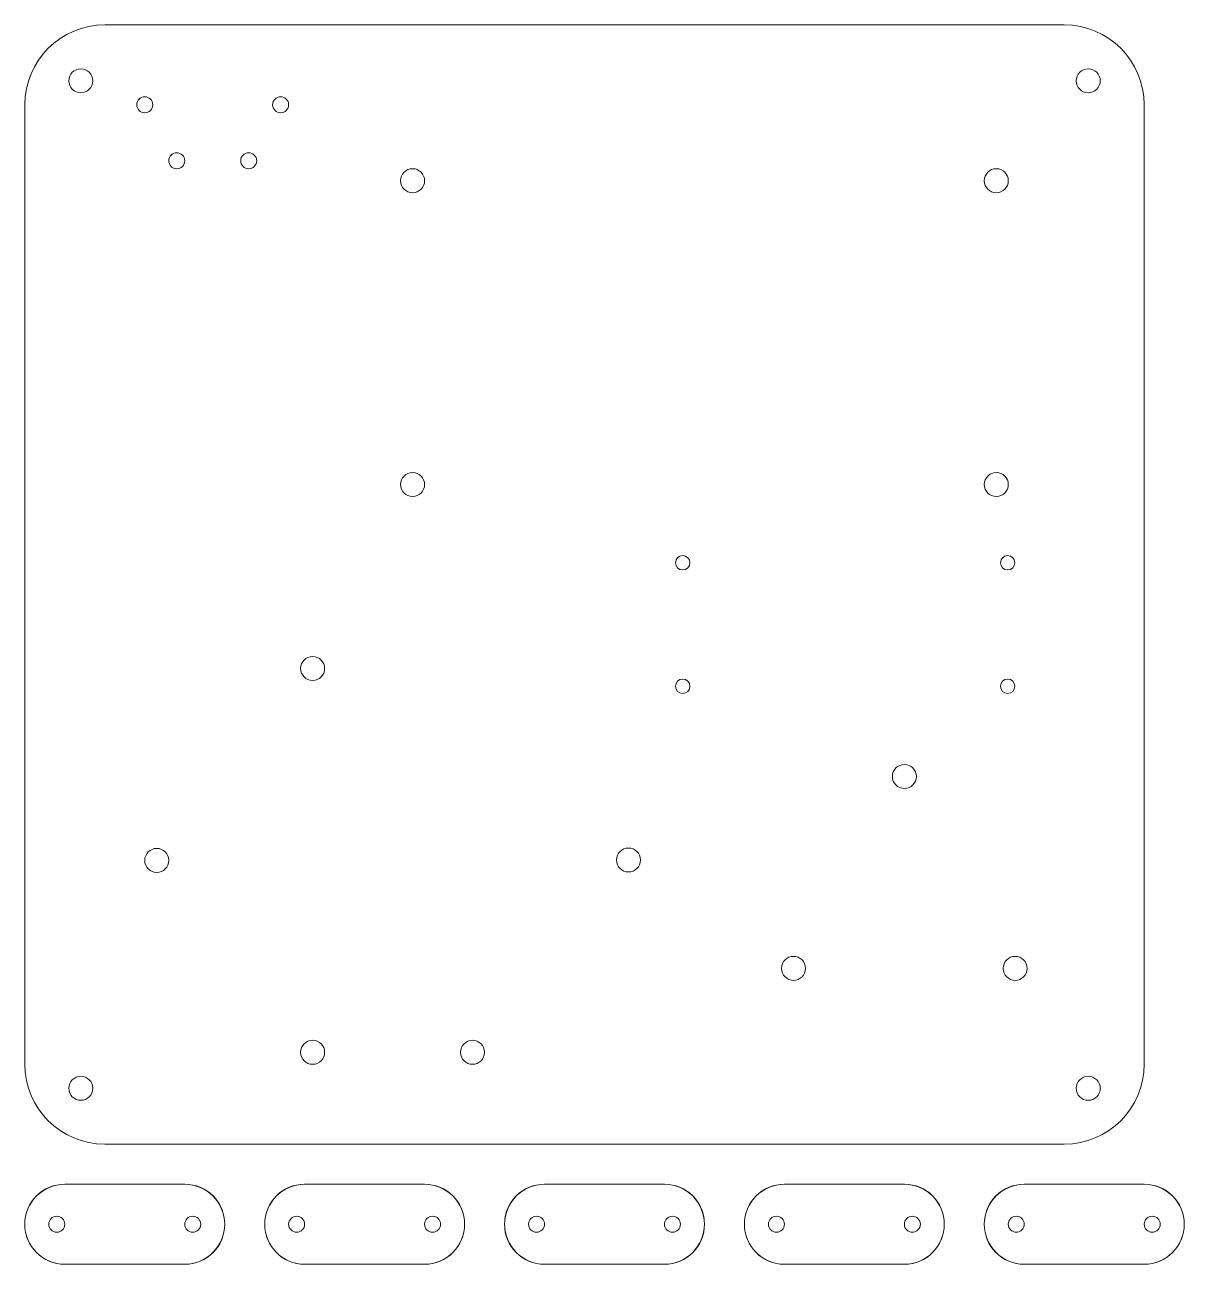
# Model space of a CAD drawing. Header units: inches. Extents: x 5 to 295, y -169 to -10.
# Drawn here: x 5 to 150, y -165 to -10 of the extents above; entities that cross this region are included whole.
import ezdxf

# ---------------------------------------------------------------- set-up
doc = ezdxf.new("R2010")
doc.units = ezdxf.units.IN
doc.header["$MEASUREMENT"] = 0
doc.layers.add('_U+5716_U+5C64 1', color=7, linetype='Continuous')

# ---------------------------------------------------------------- blocks, each defined once
blk = doc.blocks.new('block 15')
at = {"layer": '_U+5716_U+5C64 1', "true_color": 0x040000}
h = blk.add_hatch(color=178, dxfattribs=at)
h.dxf.hatch_style = 2
edge = h.paths.add_edge_path()
edge.add_spline(control_points=[(145, -155), (145, -155), (130, -155), (130, -155), (127.24, -155), (125, -157.24), (125, -160), (125, -162.76), (127.24, -165), (130, -165), (130, -165), (145, -165), (145, -165), (147.76, -165), (150, -162.76), (150, -160), (150, -157.24), (147.76, -155), (145, -155), (145, -155), (145, -155), (145, -155)], knot_values=[0, 0, 0, 0, 1, 1, 1, 2, 2, 2, 3, 3, 3, 4, 4, 4, 5, 5, 5, 6, 6, 6, 7, 7, 7, 7], degree=3, periodic=1)
edge = h.paths.add_edge_path()
edge.add_spline(control_points=[(145, -155), (146.34, -155), (147.59, -155.52), (148.54, -156.46), (149.48, -157.41), (150, -158.66), (150, -160), (150, -161.34), (149.48, -162.59), (148.54, -163.54), (147.59, -164.48), (146.34, -165), (145, -165), (145, -165), (130, -165), (130, -165), (128.66, -165), (127.41, -164.48), (126.46, -163.54), (125.52, -162.59), (125, -161.34), (125, -160), (125, -158.66), (125.52, -157.41), (126.46, -156.46), (127.41, -155.52), (128.66, -155), (130, -155), (130, -155), (145, -155), (145, -155)], knot_values=[0, 0, 0, 0, 0.352778, 0.352778, 0.352778, 0.705556, 0.705556, 0.705556, 1.058333, 1.058333, 1.058333, 1.411111, 1.411111, 1.411111, 1.763889, 1.763889, 1.763889, 2.116667, 2.116667, 2.116667, 2.469444, 2.469444, 2.469444, 2.822222, 2.822222, 2.822222, 3.175, 3.175, 3.175, 3.527778, 3.527778, 3.527778, 3.527778], degree=3, periodic=0)
edge.add_line((145, -155), (145, -155))
at = {"layer": '_U+5716_U+5C64 1', "lineweight": 0}
for points, knots in [([(145, -155), (146.34, -155), (147.59, -155.52), (148.54, -156.46), (149.48, -157.41), (150, -158.66), (150, -160), (150, -161.34), (149.48, -162.59), (148.54, -163.54), (147.59, -164.48), (146.34, -165), (145, -165), (145, -165), (130, -165), (130, -165), (128.66, -165), (127.41, -164.48), (126.46, -163.54), (125.52, -162.59), (125, -161.34), (125, -160), (125, -158.66), (125.52, -157.41), (126.46, -156.46), (127.41, -155.52), (128.66, -155), (130, -155), (130, -155), (145, -155), (145, -155)], [0, 0, 0, 0, 1, 1, 1, 2, 2, 2, 3, 3, 3, 4, 4, 4, 5, 5, 5, 6, 6, 6, 7, 7, 7, 8, 8, 8, 9, 9, 9, 10, 10, 10, 10]), ([(145, -155), (145, -155), (130, -155), (130, -155), (127.24, -155), (125, -157.24), (125, -160), (125, -162.76), (127.24, -165), (130, -165), (130, -165), (145, -165), (145, -165), (147.76, -165), (150, -162.76), (150, -160), (150, -157.24), (147.76, -155), (145, -155), (145, -155), (145, -155), (145, -155)], [0, 0, 0, 0, 1, 1, 1, 2, 2, 2, 3, 3, 3, 4, 4, 4, 5, 5, 5, 6, 6, 6, 7, 7, 7, 7])]:
    blk.add_open_spline(points, degree=3, knots=knots, dxfattribs=at)
blk = doc.blocks.new('block 16')
at = {"layer": '_U+5716_U+5C64 1', "true_color": 0x040000}
h = blk.add_hatch(color=178, dxfattribs=at)
h.dxf.hatch_style = 2
edge = h.paths.add_edge_path()
edge.add_spline(control_points=[(129, -159), (128.45, -159), (128, -159.45), (128, -160), (128, -160.55), (128.45, -161), (129, -161), (129.55, -161), (130, -160.55), (130, -160), (130, -159.45), (129.55, -159), (129, -159), (129, -159), (129, -159), (129, -159)], knot_values=[0, 0, 0, 0, 1, 1, 1, 2, 2, 2, 3, 3, 3, 4, 4, 4, 5, 5, 5, 5], degree=3, periodic=1)
edge = h.paths.add_edge_path()
edge.add_spline(control_points=[(129, -159), (129.55, -159), (130, -159.45), (130, -160), (130, -160.55), (129.55, -161), (129, -161), (128.45, -161), (128, -160.55), (128, -160), (128, -159.45), (128.45, -159), (129, -159)], knot_values=[0, 0, 0, 0, 0.352778, 0.352778, 0.352778, 0.705556, 0.705556, 0.705556, 1.058333, 1.058333, 1.058333, 1.411111, 1.411111, 1.411111, 1.411111], degree=3, periodic=0)
edge.add_line((129, -159), (129, -159))
at = {"layer": '_U+5716_U+5C64 1', "lineweight": 0}
for points, knots in [([(129, -159), (129.55, -159), (130, -159.45), (130, -160), (130, -160.55), (129.55, -161), (129, -161), (128.45, -161), (128, -160.55), (128, -160), (128, -159.45), (128.45, -159), (129, -159)], [0, 0, 0, 0, 1, 1, 1, 2, 2, 2, 3, 3, 3, 4, 4, 4, 4]), ([(129, -159), (128.45, -159), (128, -159.45), (128, -160), (128, -160.55), (128.45, -161), (129, -161), (129.55, -161), (130, -160.55), (130, -160), (130, -159.45), (129.55, -159), (129, -159), (129, -159), (129, -159), (129, -159)], [0, 0, 0, 0, 1, 1, 1, 2, 2, 2, 3, 3, 3, 4, 4, 4, 5, 5, 5, 5])]:
    blk.add_open_spline(points, degree=3, knots=knots, dxfattribs=at)
blk = doc.blocks.new('block 17')
at = {"layer": '_U+5716_U+5C64 1', "true_color": 0x040000}
h = blk.add_hatch(color=178, dxfattribs=at)
h.dxf.hatch_style = 2
edge = h.paths.add_edge_path()
edge.add_spline(control_points=[(146, -159), (145.45, -159), (145, -159.45), (145, -160), (145, -160.55), (145.45, -161), (146, -161), (146.55, -161), (147, -160.55), (147, -160), (147, -159.45), (146.55, -159), (146, -159), (146, -159), (146, -159), (146, -159)], knot_values=[0, 0, 0, 0, 1, 1, 1, 2, 2, 2, 3, 3, 3, 4, 4, 4, 5, 5, 5, 5], degree=3, periodic=1)
edge = h.paths.add_edge_path()
edge.add_spline(control_points=[(146, -159), (146.55, -159), (147, -159.45), (147, -160), (147, -160.55), (146.55, -161), (146, -161), (145.45, -161), (145, -160.55), (145, -160), (145, -159.45), (145.45, -159), (146, -159)], knot_values=[0, 0, 0, 0, 0.352778, 0.352778, 0.352778, 0.705556, 0.705556, 0.705556, 1.058333, 1.058333, 1.058333, 1.411111, 1.411111, 1.411111, 1.411111], degree=3, periodic=0)
edge.add_line((146, -159), (146, -159))
at = {"layer": '_U+5716_U+5C64 1', "lineweight": 0}
for points, knots in [([(146, -159), (146.55, -159), (147, -159.45), (147, -160), (147, -160.55), (146.55, -161), (146, -161), (145.45, -161), (145, -160.55), (145, -160), (145, -159.45), (145.45, -159), (146, -159)], [0, 0, 0, 0, 1, 1, 1, 2, 2, 2, 3, 3, 3, 4, 4, 4, 4]), ([(146, -159), (145.45, -159), (145, -159.45), (145, -160), (145, -160.55), (145.45, -161), (146, -161), (146.55, -161), (147, -160.55), (147, -160), (147, -159.45), (146.55, -159), (146, -159), (146, -159), (146, -159), (146, -159)], [0, 0, 0, 0, 1, 1, 1, 2, 2, 2, 3, 3, 3, 4, 4, 4, 5, 5, 5, 5])]:
    blk.add_open_spline(points, degree=3, knots=knots, dxfattribs=at)
blk = doc.blocks.new('block 14')
at = {"layer": '_U+5716_U+5C64 1'}
for name in ['block 15', 'block 16', 'block 17']:
    blk.add_blockref(name, (0, 0), dxfattribs=at)
blk = doc.blocks.new('block 19')
at = {"layer": '_U+5716_U+5C64 1', "true_color": 0x040000}
h = blk.add_hatch(color=178, dxfattribs=at)
h.dxf.hatch_style = 2
edge = h.paths.add_edge_path()
edge.add_spline(control_points=[(115, -155), (115, -155), (100, -155), (100, -155), (97.24, -155), (95, -157.24), (95, -160), (95, -162.76), (97.24, -165), (100, -165), (100, -165), (115, -165), (115, -165), (117.76, -165), (120, -162.76), (120, -160), (120, -157.24), (117.76, -155), (115, -155), (115, -155), (115, -155), (115, -155)], knot_values=[0, 0, 0, 0, 1, 1, 1, 2, 2, 2, 3, 3, 3, 4, 4, 4, 5, 5, 5, 6, 6, 6, 7, 7, 7, 7], degree=3, periodic=1)
edge = h.paths.add_edge_path()
edge.add_spline(control_points=[(115, -155), (116.34, -155), (117.59, -155.52), (118.54, -156.46), (119.48, -157.41), (120, -158.66), (120, -160), (120, -161.34), (119.48, -162.59), (118.54, -163.54), (117.59, -164.48), (116.34, -165), (115, -165), (115, -165), (100, -165), (100, -165), (98.66, -165), (97.41, -164.48), (96.46, -163.54), (95.52, -162.59), (95, -161.34), (95, -160), (95, -158.66), (95.52, -157.41), (96.46, -156.46), (97.41, -155.52), (98.66, -155), (100, -155), (100, -155), (115, -155), (115, -155)], knot_values=[0, 0, 0, 0, 0.352778, 0.352778, 0.352778, 0.705556, 0.705556, 0.705556, 1.058333, 1.058333, 1.058333, 1.411111, 1.411111, 1.411111, 1.763889, 1.763889, 1.763889, 2.116667, 2.116667, 2.116667, 2.469444, 2.469444, 2.469444, 2.822222, 2.822222, 2.822222, 3.175, 3.175, 3.175, 3.527778, 3.527778, 3.527778, 3.527778], degree=3, periodic=0)
edge.add_line((115, -155), (115, -155))
at = {"layer": '_U+5716_U+5C64 1', "lineweight": 0}
for points, knots in [([(115, -155), (116.34, -155), (117.59, -155.52), (118.54, -156.46), (119.48, -157.41), (120, -158.66), (120, -160), (120, -161.34), (119.48, -162.59), (118.54, -163.54), (117.59, -164.48), (116.34, -165), (115, -165), (115, -165), (100, -165), (100, -165), (98.66, -165), (97.41, -164.48), (96.46, -163.54), (95.52, -162.59), (95, -161.34), (95, -160), (95, -158.66), (95.52, -157.41), (96.46, -156.46), (97.41, -155.52), (98.66, -155), (100, -155), (100, -155), (115, -155), (115, -155)], [0, 0, 0, 0, 1, 1, 1, 2, 2, 2, 3, 3, 3, 4, 4, 4, 5, 5, 5, 6, 6, 6, 7, 7, 7, 8, 8, 8, 9, 9, 9, 10, 10, 10, 10]), ([(115, -155), (115, -155), (100, -155), (100, -155), (97.24, -155), (95, -157.24), (95, -160), (95, -162.76), (97.24, -165), (100, -165), (100, -165), (115, -165), (115, -165), (117.76, -165), (120, -162.76), (120, -160), (120, -157.24), (117.76, -155), (115, -155), (115, -155), (115, -155), (115, -155)], [0, 0, 0, 0, 1, 1, 1, 2, 2, 2, 3, 3, 3, 4, 4, 4, 5, 5, 5, 6, 6, 6, 7, 7, 7, 7])]:
    blk.add_open_spline(points, degree=3, knots=knots, dxfattribs=at)
blk = doc.blocks.new('block 20')
at = {"layer": '_U+5716_U+5C64 1', "true_color": 0x040000}
h = blk.add_hatch(color=178, dxfattribs=at)
h.dxf.hatch_style = 2
edge = h.paths.add_edge_path()
edge.add_spline(control_points=[(99, -159), (98.45, -159), (98, -159.45), (98, -160), (98, -160.55), (98.45, -161), (99, -161), (99.55, -161), (100, -160.55), (100, -160), (100, -159.45), (99.55, -159), (99, -159), (99, -159), (99, -159), (99, -159)], knot_values=[0, 0, 0, 0, 1, 1, 1, 2, 2, 2, 3, 3, 3, 4, 4, 4, 5, 5, 5, 5], degree=3, periodic=1)
edge = h.paths.add_edge_path()
edge.add_spline(control_points=[(99, -159), (99.55, -159), (100, -159.45), (100, -160), (100, -160.55), (99.55, -161), (99, -161), (98.45, -161), (98, -160.55), (98, -160), (98, -159.45), (98.45, -159), (99, -159)], knot_values=[0, 0, 0, 0, 0.352778, 0.352778, 0.352778, 0.705556, 0.705556, 0.705556, 1.058333, 1.058333, 1.058333, 1.411111, 1.411111, 1.411111, 1.411111], degree=3, periodic=0)
edge.add_line((99, -159), (99, -159))
at = {"layer": '_U+5716_U+5C64 1', "lineweight": 0}
for points, knots in [([(99, -159), (99.55, -159), (100, -159.45), (100, -160), (100, -160.55), (99.55, -161), (99, -161), (98.45, -161), (98, -160.55), (98, -160), (98, -159.45), (98.45, -159), (99, -159)], [0, 0, 0, 0, 1, 1, 1, 2, 2, 2, 3, 3, 3, 4, 4, 4, 4]), ([(99, -159), (98.45, -159), (98, -159.45), (98, -160), (98, -160.55), (98.45, -161), (99, -161), (99.55, -161), (100, -160.55), (100, -160), (100, -159.45), (99.55, -159), (99, -159), (99, -159), (99, -159), (99, -159)], [0, 0, 0, 0, 1, 1, 1, 2, 2, 2, 3, 3, 3, 4, 4, 4, 5, 5, 5, 5])]:
    blk.add_open_spline(points, degree=3, knots=knots, dxfattribs=at)
blk = doc.blocks.new('block 21')
at = {"layer": '_U+5716_U+5C64 1', "true_color": 0x040000}
h = blk.add_hatch(color=178, dxfattribs=at)
h.dxf.hatch_style = 2
edge = h.paths.add_edge_path()
edge.add_spline(control_points=[(116, -159), (115.45, -159), (115, -159.45), (115, -160), (115, -160.55), (115.45, -161), (116, -161), (116.55, -161), (117, -160.55), (117, -160), (117, -159.45), (116.55, -159), (116, -159), (116, -159), (116, -159), (116, -159)], knot_values=[0, 0, 0, 0, 1, 1, 1, 2, 2, 2, 3, 3, 3, 4, 4, 4, 5, 5, 5, 5], degree=3, periodic=1)
edge = h.paths.add_edge_path()
edge.add_spline(control_points=[(116, -159), (116.55, -159), (117, -159.45), (117, -160), (117, -160.55), (116.55, -161), (116, -161), (115.45, -161), (115, -160.55), (115, -160), (115, -159.45), (115.45, -159), (116, -159)], knot_values=[0, 0, 0, 0, 0.352778, 0.352778, 0.352778, 0.705556, 0.705556, 0.705556, 1.058333, 1.058333, 1.058333, 1.411111, 1.411111, 1.411111, 1.411111], degree=3, periodic=0)
edge.add_line((116, -159), (116, -159))
at = {"layer": '_U+5716_U+5C64 1', "lineweight": 0}
for points, knots in [([(116, -159), (116.55, -159), (117, -159.45), (117, -160), (117, -160.55), (116.55, -161), (116, -161), (115.45, -161), (115, -160.55), (115, -160), (115, -159.45), (115.45, -159), (116, -159)], [0, 0, 0, 0, 1, 1, 1, 2, 2, 2, 3, 3, 3, 4, 4, 4, 4]), ([(116, -159), (115.45, -159), (115, -159.45), (115, -160), (115, -160.55), (115.45, -161), (116, -161), (116.55, -161), (117, -160.55), (117, -160), (117, -159.45), (116.55, -159), (116, -159), (116, -159), (116, -159), (116, -159)], [0, 0, 0, 0, 1, 1, 1, 2, 2, 2, 3, 3, 3, 4, 4, 4, 5, 5, 5, 5])]:
    blk.add_open_spline(points, degree=3, knots=knots, dxfattribs=at)
blk = doc.blocks.new('block 18')
at = {"layer": '_U+5716_U+5C64 1'}
for name in ['block 19', 'block 20', 'block 21']:
    blk.add_blockref(name, (0, 0), dxfattribs=at)
blk = doc.blocks.new('block 23')
at = {"layer": '_U+5716_U+5C64 1', "true_color": 0x040000}
h = blk.add_hatch(color=178, dxfattribs=at)
h.dxf.hatch_style = 2
edge = h.paths.add_edge_path()
edge.add_spline(control_points=[(85, -155), (85, -155), (70, -155), (70, -155), (67.24, -155), (65, -157.24), (65, -160), (65, -162.76), (67.24, -165), (70, -165), (70, -165), (85, -165), (85, -165), (87.76, -165), (90, -162.76), (90, -160), (90, -157.24), (87.76, -155), (85, -155), (85, -155), (85, -155), (85, -155)], knot_values=[0, 0, 0, 0, 1, 1, 1, 2, 2, 2, 3, 3, 3, 4, 4, 4, 5, 5, 5, 6, 6, 6, 7, 7, 7, 7], degree=3, periodic=1)
edge = h.paths.add_edge_path()
edge.add_spline(control_points=[(85, -155), (86.34, -155), (87.59, -155.52), (88.54, -156.46), (89.48, -157.41), (90, -158.66), (90, -160), (90, -161.34), (89.48, -162.59), (88.54, -163.54), (87.59, -164.48), (86.34, -165), (85, -165), (85, -165), (70, -165), (70, -165), (68.66, -165), (67.41, -164.48), (66.46, -163.54), (65.52, -162.59), (65, -161.34), (65, -160), (65, -158.66), (65.52, -157.41), (66.46, -156.46), (67.41, -155.52), (68.66, -155), (70, -155), (70, -155), (85, -155), (85, -155)], knot_values=[0, 0, 0, 0, 0.352778, 0.352778, 0.352778, 0.705556, 0.705556, 0.705556, 1.058333, 1.058333, 1.058333, 1.411111, 1.411111, 1.411111, 1.763889, 1.763889, 1.763889, 2.116667, 2.116667, 2.116667, 2.469444, 2.469444, 2.469444, 2.822222, 2.822222, 2.822222, 3.175, 3.175, 3.175, 3.527778, 3.527778, 3.527778, 3.527778], degree=3, periodic=0)
edge.add_line((85, -155), (85, -155))
at = {"layer": '_U+5716_U+5C64 1', "lineweight": 0}
for points, knots in [([(85, -155), (86.34, -155), (87.59, -155.52), (88.54, -156.46), (89.48, -157.41), (90, -158.66), (90, -160), (90, -161.34), (89.48, -162.59), (88.54, -163.54), (87.59, -164.48), (86.34, -165), (85, -165), (85, -165), (70, -165), (70, -165), (68.66, -165), (67.41, -164.48), (66.46, -163.54), (65.52, -162.59), (65, -161.34), (65, -160), (65, -158.66), (65.52, -157.41), (66.46, -156.46), (67.41, -155.52), (68.66, -155), (70, -155), (70, -155), (85, -155), (85, -155)], [0, 0, 0, 0, 1, 1, 1, 2, 2, 2, 3, 3, 3, 4, 4, 4, 5, 5, 5, 6, 6, 6, 7, 7, 7, 8, 8, 8, 9, 9, 9, 10, 10, 10, 10]), ([(85, -155), (85, -155), (70, -155), (70, -155), (67.24, -155), (65, -157.24), (65, -160), (65, -162.76), (67.24, -165), (70, -165), (70, -165), (85, -165), (85, -165), (87.76, -165), (90, -162.76), (90, -160), (90, -157.24), (87.76, -155), (85, -155), (85, -155), (85, -155), (85, -155)], [0, 0, 0, 0, 1, 1, 1, 2, 2, 2, 3, 3, 3, 4, 4, 4, 5, 5, 5, 6, 6, 6, 7, 7, 7, 7])]:
    blk.add_open_spline(points, degree=3, knots=knots, dxfattribs=at)
blk = doc.blocks.new('block 24')
at = {"layer": '_U+5716_U+5C64 1', "true_color": 0x040000}
h = blk.add_hatch(color=178, dxfattribs=at)
h.dxf.hatch_style = 2
edge = h.paths.add_edge_path()
edge.add_spline(control_points=[(69, -159), (68.45, -159), (68, -159.45), (68, -160), (68, -160.55), (68.45, -161), (69, -161), (69.55, -161), (70, -160.55), (70, -160), (70, -159.45), (69.55, -159), (69, -159), (69, -159), (69, -159), (69, -159)], knot_values=[0, 0, 0, 0, 1, 1, 1, 2, 2, 2, 3, 3, 3, 4, 4, 4, 5, 5, 5, 5], degree=3, periodic=1)
edge = h.paths.add_edge_path()
edge.add_spline(control_points=[(69, -159), (69.55, -159), (70, -159.45), (70, -160), (70, -160.55), (69.55, -161), (69, -161), (68.45, -161), (68, -160.55), (68, -160), (68, -159.45), (68.45, -159), (69, -159)], knot_values=[0, 0, 0, 0, 0.352778, 0.352778, 0.352778, 0.705556, 0.705556, 0.705556, 1.058333, 1.058333, 1.058333, 1.411111, 1.411111, 1.411111, 1.411111], degree=3, periodic=0)
edge.add_line((69, -159), (69, -159))
at = {"layer": '_U+5716_U+5C64 1', "lineweight": 0}
for points, knots in [([(69, -159), (69.55, -159), (70, -159.45), (70, -160), (70, -160.55), (69.55, -161), (69, -161), (68.45, -161), (68, -160.55), (68, -160), (68, -159.45), (68.45, -159), (69, -159)], [0, 0, 0, 0, 1, 1, 1, 2, 2, 2, 3, 3, 3, 4, 4, 4, 4]), ([(69, -159), (68.45, -159), (68, -159.45), (68, -160), (68, -160.55), (68.45, -161), (69, -161), (69.55, -161), (70, -160.55), (70, -160), (70, -159.45), (69.55, -159), (69, -159), (69, -159), (69, -159), (69, -159)], [0, 0, 0, 0, 1, 1, 1, 2, 2, 2, 3, 3, 3, 4, 4, 4, 5, 5, 5, 5])]:
    blk.add_open_spline(points, degree=3, knots=knots, dxfattribs=at)
blk = doc.blocks.new('block 25')
at = {"layer": '_U+5716_U+5C64 1', "true_color": 0x040000}
h = blk.add_hatch(color=178, dxfattribs=at)
h.dxf.hatch_style = 2
edge = h.paths.add_edge_path()
edge.add_spline(control_points=[(86, -159), (85.45, -159), (85, -159.45), (85, -160), (85, -160.55), (85.45, -161), (86, -161), (86.55, -161), (87, -160.55), (87, -160), (87, -159.45), (86.55, -159), (86, -159), (86, -159), (86, -159), (86, -159)], knot_values=[0, 0, 0, 0, 1, 1, 1, 2, 2, 2, 3, 3, 3, 4, 4, 4, 5, 5, 5, 5], degree=3, periodic=1)
edge = h.paths.add_edge_path()
edge.add_spline(control_points=[(86, -159), (86.55, -159), (87, -159.45), (87, -160), (87, -160.55), (86.55, -161), (86, -161), (85.45, -161), (85, -160.55), (85, -160), (85, -159.45), (85.45, -159), (86, -159)], knot_values=[0, 0, 0, 0, 0.352778, 0.352778, 0.352778, 0.705556, 0.705556, 0.705556, 1.058333, 1.058333, 1.058333, 1.411111, 1.411111, 1.411111, 1.411111], degree=3, periodic=0)
edge.add_line((86, -159), (86, -159))
at = {"layer": '_U+5716_U+5C64 1', "lineweight": 0}
for points, knots in [([(86, -159), (86.55, -159), (87, -159.45), (87, -160), (87, -160.55), (86.55, -161), (86, -161), (85.45, -161), (85, -160.55), (85, -160), (85, -159.45), (85.45, -159), (86, -159)], [0, 0, 0, 0, 1, 1, 1, 2, 2, 2, 3, 3, 3, 4, 4, 4, 4]), ([(86, -159), (85.45, -159), (85, -159.45), (85, -160), (85, -160.55), (85.45, -161), (86, -161), (86.55, -161), (87, -160.55), (87, -160), (87, -159.45), (86.55, -159), (86, -159), (86, -159), (86, -159), (86, -159)], [0, 0, 0, 0, 1, 1, 1, 2, 2, 2, 3, 3, 3, 4, 4, 4, 5, 5, 5, 5])]:
    blk.add_open_spline(points, degree=3, knots=knots, dxfattribs=at)
blk = doc.blocks.new('block 22')
at = {"layer": '_U+5716_U+5C64 1'}
for name in ['block 23', 'block 24', 'block 25']:
    blk.add_blockref(name, (0, 0), dxfattribs=at)
blk = doc.blocks.new('block 27')
at = {"layer": '_U+5716_U+5C64 1', "true_color": 0x040000}
h = blk.add_hatch(color=178, dxfattribs=at)
h.dxf.hatch_style = 2
edge = h.paths.add_edge_path()
edge.add_spline(control_points=[(55, -155), (55, -155), (40, -155), (40, -155), (37.24, -155), (35, -157.24), (35, -160), (35, -162.76), (37.24, -165), (40, -165), (40, -165), (55, -165), (55, -165), (57.76, -165), (60, -162.76), (60, -160), (60, -157.24), (57.76, -155), (55, -155), (55, -155), (55, -155), (55, -155)], knot_values=[0, 0, 0, 0, 1, 1, 1, 2, 2, 2, 3, 3, 3, 4, 4, 4, 5, 5, 5, 6, 6, 6, 7, 7, 7, 7], degree=3, periodic=1)
edge = h.paths.add_edge_path()
edge.add_spline(control_points=[(55, -155), (56.34, -155), (57.59, -155.52), (58.54, -156.46), (59.48, -157.41), (60, -158.66), (60, -160), (60, -161.34), (59.48, -162.59), (58.54, -163.54), (57.59, -164.48), (56.34, -165), (55, -165), (55, -165), (40, -165), (40, -165), (38.66, -165), (37.41, -164.48), (36.46, -163.54), (35.52, -162.59), (35, -161.34), (35, -160), (35, -158.66), (35.52, -157.41), (36.46, -156.46), (37.41, -155.52), (38.66, -155), (40, -155), (40, -155), (55, -155), (55, -155)], knot_values=[0, 0, 0, 0, 0.352778, 0.352778, 0.352778, 0.705556, 0.705556, 0.705556, 1.058333, 1.058333, 1.058333, 1.411111, 1.411111, 1.411111, 1.763889, 1.763889, 1.763889, 2.116667, 2.116667, 2.116667, 2.469444, 2.469444, 2.469444, 2.822222, 2.822222, 2.822222, 3.175, 3.175, 3.175, 3.527778, 3.527778, 3.527778, 3.527778], degree=3, periodic=0)
edge.add_line((55, -155), (55, -155))
at = {"layer": '_U+5716_U+5C64 1', "lineweight": 0}
for points, knots in [([(55, -155), (56.34, -155), (57.59, -155.52), (58.54, -156.46), (59.48, -157.41), (60, -158.66), (60, -160), (60, -161.34), (59.48, -162.59), (58.54, -163.54), (57.59, -164.48), (56.34, -165), (55, -165), (55, -165), (40, -165), (40, -165), (38.66, -165), (37.41, -164.48), (36.46, -163.54), (35.52, -162.59), (35, -161.34), (35, -160), (35, -158.66), (35.52, -157.41), (36.46, -156.46), (37.41, -155.52), (38.66, -155), (40, -155), (40, -155), (55, -155), (55, -155)], [0, 0, 0, 0, 1, 1, 1, 2, 2, 2, 3, 3, 3, 4, 4, 4, 5, 5, 5, 6, 6, 6, 7, 7, 7, 8, 8, 8, 9, 9, 9, 10, 10, 10, 10]), ([(55, -155), (55, -155), (40, -155), (40, -155), (37.24, -155), (35, -157.24), (35, -160), (35, -162.76), (37.24, -165), (40, -165), (40, -165), (55, -165), (55, -165), (57.76, -165), (60, -162.76), (60, -160), (60, -157.24), (57.76, -155), (55, -155), (55, -155), (55, -155), (55, -155)], [0, 0, 0, 0, 1, 1, 1, 2, 2, 2, 3, 3, 3, 4, 4, 4, 5, 5, 5, 6, 6, 6, 7, 7, 7, 7])]:
    blk.add_open_spline(points, degree=3, knots=knots, dxfattribs=at)
blk = doc.blocks.new('block 28')
at = {"layer": '_U+5716_U+5C64 1', "true_color": 0x040000}
h = blk.add_hatch(color=178, dxfattribs=at)
h.dxf.hatch_style = 2
edge = h.paths.add_edge_path()
edge.add_spline(control_points=[(39, -159), (38.45, -159), (38, -159.45), (38, -160), (38, -160.55), (38.45, -161), (39, -161), (39.55, -161), (40, -160.55), (40, -160), (40, -159.45), (39.55, -159), (39, -159), (39, -159), (39, -159), (39, -159)], knot_values=[0, 0, 0, 0, 1, 1, 1, 2, 2, 2, 3, 3, 3, 4, 4, 4, 5, 5, 5, 5], degree=3, periodic=1)
edge = h.paths.add_edge_path()
edge.add_spline(control_points=[(39, -159), (39.55, -159), (40, -159.45), (40, -160), (40, -160.55), (39.55, -161), (39, -161), (38.45, -161), (38, -160.55), (38, -160), (38, -159.45), (38.45, -159), (39, -159)], knot_values=[0, 0, 0, 0, 0.352778, 0.352778, 0.352778, 0.705556, 0.705556, 0.705556, 1.058333, 1.058333, 1.058333, 1.411111, 1.411111, 1.411111, 1.411111], degree=3, periodic=0)
edge.add_line((39, -159), (39, -159))
at = {"layer": '_U+5716_U+5C64 1', "lineweight": 0}
for points, knots in [([(39, -159), (39.55, -159), (40, -159.45), (40, -160), (40, -160.55), (39.55, -161), (39, -161), (38.45, -161), (38, -160.55), (38, -160), (38, -159.45), (38.45, -159), (39, -159)], [0, 0, 0, 0, 1, 1, 1, 2, 2, 2, 3, 3, 3, 4, 4, 4, 4]), ([(39, -159), (38.45, -159), (38, -159.45), (38, -160), (38, -160.55), (38.45, -161), (39, -161), (39.55, -161), (40, -160.55), (40, -160), (40, -159.45), (39.55, -159), (39, -159), (39, -159), (39, -159), (39, -159)], [0, 0, 0, 0, 1, 1, 1, 2, 2, 2, 3, 3, 3, 4, 4, 4, 5, 5, 5, 5])]:
    blk.add_open_spline(points, degree=3, knots=knots, dxfattribs=at)
blk = doc.blocks.new('block 29')
at = {"layer": '_U+5716_U+5C64 1', "true_color": 0x040000}
h = blk.add_hatch(color=178, dxfattribs=at)
h.dxf.hatch_style = 2
edge = h.paths.add_edge_path()
edge.add_spline(control_points=[(56, -159), (55.45, -159), (55, -159.45), (55, -160), (55, -160.55), (55.45, -161), (56, -161), (56.55, -161), (57, -160.55), (57, -160), (57, -159.45), (56.55, -159), (56, -159), (56, -159), (56, -159), (56, -159)], knot_values=[0, 0, 0, 0, 1, 1, 1, 2, 2, 2, 3, 3, 3, 4, 4, 4, 5, 5, 5, 5], degree=3, periodic=1)
edge = h.paths.add_edge_path()
edge.add_spline(control_points=[(56, -159), (56.55, -159), (57, -159.45), (57, -160), (57, -160.55), (56.55, -161), (56, -161), (55.45, -161), (55, -160.55), (55, -160), (55, -159.45), (55.45, -159), (56, -159)], knot_values=[0, 0, 0, 0, 0.352778, 0.352778, 0.352778, 0.705556, 0.705556, 0.705556, 1.058333, 1.058333, 1.058333, 1.411111, 1.411111, 1.411111, 1.411111], degree=3, periodic=0)
edge.add_line((56, -159), (56, -159))
at = {"layer": '_U+5716_U+5C64 1', "lineweight": 0}
for points, knots in [([(56, -159), (56.55, -159), (57, -159.45), (57, -160), (57, -160.55), (56.55, -161), (56, -161), (55.45, -161), (55, -160.55), (55, -160), (55, -159.45), (55.45, -159), (56, -159)], [0, 0, 0, 0, 1, 1, 1, 2, 2, 2, 3, 3, 3, 4, 4, 4, 4]), ([(56, -159), (55.45, -159), (55, -159.45), (55, -160), (55, -160.55), (55.45, -161), (56, -161), (56.55, -161), (57, -160.55), (57, -160), (57, -159.45), (56.55, -159), (56, -159), (56, -159), (56, -159), (56, -159)], [0, 0, 0, 0, 1, 1, 1, 2, 2, 2, 3, 3, 3, 4, 4, 4, 5, 5, 5, 5])]:
    blk.add_open_spline(points, degree=3, knots=knots, dxfattribs=at)
blk = doc.blocks.new('block 26')
at = {"layer": '_U+5716_U+5C64 1'}
for name in ['block 27', 'block 28', 'block 29']:
    blk.add_blockref(name, (0, 0), dxfattribs=at)
blk = doc.blocks.new('block 31')
at = {"layer": '_U+5716_U+5C64 1', "true_color": 0x040000}
h = blk.add_hatch(color=178, dxfattribs=at)
h.dxf.hatch_style = 2
edge = h.paths.add_edge_path()
edge.add_spline(control_points=[(25, -155), (25, -155), (10, -155), (10, -155), (7.24, -155), (5, -157.24), (5, -160), (5, -162.76), (7.24, -165), (10, -165), (10, -165), (25, -165), (25, -165), (27.76, -165), (30, -162.76), (30, -160), (30, -157.24), (27.76, -155), (25, -155), (25, -155), (25, -155), (25, -155)], knot_values=[0, 0, 0, 0, 1, 1, 1, 2, 2, 2, 3, 3, 3, 4, 4, 4, 5, 5, 5, 6, 6, 6, 7, 7, 7, 7], degree=3, periodic=1)
edge = h.paths.add_edge_path()
edge.add_spline(control_points=[(25, -155), (26.34, -155), (27.59, -155.52), (28.54, -156.46), (29.48, -157.41), (30, -158.66), (30, -160), (30, -161.34), (29.48, -162.59), (28.54, -163.54), (27.59, -164.48), (26.34, -165), (25, -165), (25, -165), (10, -165), (10, -165), (8.66, -165), (7.41, -164.48), (6.46, -163.54), (5.52, -162.59), (5, -161.34), (5, -160), (5, -158.66), (5.52, -157.41), (6.46, -156.46), (7.41, -155.52), (8.66, -155), (10, -155), (10, -155), (25, -155), (25, -155)], knot_values=[0, 0, 0, 0, 0.352778, 0.352778, 0.352778, 0.705556, 0.705556, 0.705556, 1.058333, 1.058333, 1.058333, 1.411111, 1.411111, 1.411111, 1.763889, 1.763889, 1.763889, 2.116667, 2.116667, 2.116667, 2.469444, 2.469444, 2.469444, 2.822222, 2.822222, 2.822222, 3.175, 3.175, 3.175, 3.527778, 3.527778, 3.527778, 3.527778], degree=3, periodic=0)
edge.add_line((25, -155), (25, -155))
at = {"layer": '_U+5716_U+5C64 1', "lineweight": 0}
for points, knots in [([(25, -155), (26.34, -155), (27.59, -155.52), (28.54, -156.46), (29.48, -157.41), (30, -158.66), (30, -160), (30, -161.34), (29.48, -162.59), (28.54, -163.54), (27.59, -164.48), (26.34, -165), (25, -165), (25, -165), (10, -165), (10, -165), (8.66, -165), (7.41, -164.48), (6.46, -163.54), (5.52, -162.59), (5, -161.34), (5, -160), (5, -158.66), (5.52, -157.41), (6.46, -156.46), (7.41, -155.52), (8.66, -155), (10, -155), (10, -155), (25, -155), (25, -155)], [0, 0, 0, 0, 1, 1, 1, 2, 2, 2, 3, 3, 3, 4, 4, 4, 5, 5, 5, 6, 6, 6, 7, 7, 7, 8, 8, 8, 9, 9, 9, 10, 10, 10, 10]), ([(25, -155), (25, -155), (10, -155), (10, -155), (7.24, -155), (5, -157.24), (5, -160), (5, -162.76), (7.24, -165), (10, -165), (10, -165), (25, -165), (25, -165), (27.76, -165), (30, -162.76), (30, -160), (30, -157.24), (27.76, -155), (25, -155), (25, -155), (25, -155), (25, -155)], [0, 0, 0, 0, 1, 1, 1, 2, 2, 2, 3, 3, 3, 4, 4, 4, 5, 5, 5, 6, 6, 6, 7, 7, 7, 7])]:
    blk.add_open_spline(points, degree=3, knots=knots, dxfattribs=at)
blk = doc.blocks.new('block 32')
at = {"layer": '_U+5716_U+5C64 1', "true_color": 0x040000}
h = blk.add_hatch(color=178, dxfattribs=at)
h.dxf.hatch_style = 2
edge = h.paths.add_edge_path()
edge.add_spline(control_points=[(9, -159), (8.45, -159), (8, -159.45), (8, -160), (8, -160.55), (8.45, -161), (9, -161), (9.55, -161), (10, -160.55), (10, -160), (10, -159.45), (9.55, -159), (9, -159), (9, -159), (9, -159), (9, -159)], knot_values=[0, 0, 0, 0, 1, 1, 1, 2, 2, 2, 3, 3, 3, 4, 4, 4, 5, 5, 5, 5], degree=3, periodic=1)
edge = h.paths.add_edge_path()
edge.add_spline(control_points=[(9, -159), (9.55, -159), (10, -159.45), (10, -160), (10, -160.55), (9.55, -161), (9, -161), (8.45, -161), (8, -160.55), (8, -160), (8, -159.45), (8.45, -159), (9, -159)], knot_values=[0, 0, 0, 0, 0.352778, 0.352778, 0.352778, 0.705556, 0.705556, 0.705556, 1.058333, 1.058333, 1.058333, 1.411111, 1.411111, 1.411111, 1.411111], degree=3, periodic=0)
edge.add_line((9, -159), (9, -159))
at = {"layer": '_U+5716_U+5C64 1', "lineweight": 0}
for points, knots in [([(9, -159), (9.55, -159), (10, -159.45), (10, -160), (10, -160.55), (9.55, -161), (9, -161), (8.45, -161), (8, -160.55), (8, -160), (8, -159.45), (8.45, -159), (9, -159)], [0, 0, 0, 0, 1, 1, 1, 2, 2, 2, 3, 3, 3, 4, 4, 4, 4]), ([(9, -159), (8.45, -159), (8, -159.45), (8, -160), (8, -160.55), (8.45, -161), (9, -161), (9.55, -161), (10, -160.55), (10, -160), (10, -159.45), (9.55, -159), (9, -159), (9, -159), (9, -159), (9, -159)], [0, 0, 0, 0, 1, 1, 1, 2, 2, 2, 3, 3, 3, 4, 4, 4, 5, 5, 5, 5])]:
    blk.add_open_spline(points, degree=3, knots=knots, dxfattribs=at)
blk = doc.blocks.new('block 33')
at = {"layer": '_U+5716_U+5C64 1', "true_color": 0x040000}
h = blk.add_hatch(color=178, dxfattribs=at)
h.dxf.hatch_style = 2
edge = h.paths.add_edge_path()
edge.add_spline(control_points=[(26, -159), (25.45, -159), (25, -159.45), (25, -160), (25, -160.55), (25.45, -161), (26, -161), (26.55, -161), (27, -160.55), (27, -160), (27, -159.45), (26.55, -159), (26, -159), (26, -159), (26, -159), (26, -159)], knot_values=[0, 0, 0, 0, 1, 1, 1, 2, 2, 2, 3, 3, 3, 4, 4, 4, 5, 5, 5, 5], degree=3, periodic=1)
edge = h.paths.add_edge_path()
edge.add_spline(control_points=[(26, -159), (26.55, -159), (27, -159.45), (27, -160), (27, -160.55), (26.55, -161), (26, -161), (25.45, -161), (25, -160.55), (25, -160), (25, -159.45), (25.45, -159), (26, -159)], knot_values=[0, 0, 0, 0, 0.352778, 0.352778, 0.352778, 0.705556, 0.705556, 0.705556, 1.058333, 1.058333, 1.058333, 1.411111, 1.411111, 1.411111, 1.411111], degree=3, periodic=0)
edge.add_line((26, -159), (26, -159))
at = {"layer": '_U+5716_U+5C64 1', "lineweight": 0}
for points, knots in [([(26, -159), (26.55, -159), (27, -159.45), (27, -160), (27, -160.55), (26.55, -161), (26, -161), (25.45, -161), (25, -160.55), (25, -160), (25, -159.45), (25.45, -159), (26, -159)], [0, 0, 0, 0, 1, 1, 1, 2, 2, 2, 3, 3, 3, 4, 4, 4, 4]), ([(26, -159), (25.45, -159), (25, -159.45), (25, -160), (25, -160.55), (25.45, -161), (26, -161), (26.55, -161), (27, -160.55), (27, -160), (27, -159.45), (26.55, -159), (26, -159), (26, -159), (26, -159), (26, -159)], [0, 0, 0, 0, 1, 1, 1, 2, 2, 2, 3, 3, 3, 4, 4, 4, 5, 5, 5, 5])]:
    blk.add_open_spline(points, degree=3, knots=knots, dxfattribs=at)
blk = doc.blocks.new('block 30')
at = {"layer": '_U+5716_U+5C64 1'}
for name in ['block 31', 'block 32', 'block 33']:
    blk.add_blockref(name, (0, 0), dxfattribs=at)

msp = doc.modelspace()

# ---------------------------------------------------------------- linework, layer by layer
at = {"layer": '_U+5716_U+5C64 1', "lineweight": 0}
for points, knots in [([(135, -150), (135, -150), (15, -150), (15, -150), (9.5, -150), (5, -145.5), (5, -140), (5, -140), (5, -20), (5, -20), (5, -14.5), (9.5, -10), (15, -10), (15, -10), (135, -10), (135, -10), (140.5, -10), (145, -14.5), (145, -20), (145, -20), (145, -140), (145, -140), (145, -145.5), (140.5, -150), (135, -150)], [0, 0, 0, 0, 1, 1, 1, 2, 2, 2, 3, 3, 3, 4, 4, 4, 5, 5, 5, 6, 6, 6, 7, 7, 7, 8, 8, 8, 8]), ([(13.5, -17), (13.5, -17.83), (12.83, -18.5), (12, -18.5), (11.17, -18.5), (10.5, -17.83), (10.5, -17), (10.5, -16.17), (11.17, -15.5), (12, -15.5), (12.83, -15.5), (13.5, -16.17), (13.5, -17)], [0, 0, 0, 0, 1, 1, 1, 2, 2, 2, 3, 3, 3, 4, 4, 4, 4]), ([(139.5, -17), (139.5, -17.83), (138.83, -18.5), (138, -18.5), (137.17, -18.5), (136.5, -17.83), (136.5, -17), (136.5, -16.17), (137.17, -15.5), (138, -15.5), (138.83, -15.5), (139.5, -16.17), (139.5, -17)], [0, 0, 0, 0, 1, 1, 1, 2, 2, 2, 3, 3, 3, 4, 4, 4, 4]), ([(21, -20), (21, -20.55), (20.55, -21), (20, -21), (19.45, -21), (19, -20.55), (19, -20), (19, -19.45), (19.45, -19), (20, -19), (20.55, -19), (21, -19.45), (21, -20)], [0, 0, 0, 0, 1, 1, 1, 2, 2, 2, 3, 3, 3, 4, 4, 4, 4]), ([(38, -20), (38, -20.55), (37.55, -21), (37, -21), (36.45, -21), (36, -20.55), (36, -20), (36, -19.45), (36.45, -19), (37, -19), (37.55, -19), (38, -19.45), (38, -20)], [0, 0, 0, 0, 1, 1, 1, 2, 2, 2, 3, 3, 3, 4, 4, 4, 4]), ([(25, -27), (25, -27.55), (24.55, -28), (24, -28), (23.45, -28), (23, -27.55), (23, -27), (23, -26.45), (23.45, -26), (24, -26), (24.55, -26), (25, -26.45), (25, -27)], [0, 0, 0, 0, 1, 1, 1, 2, 2, 2, 3, 3, 3, 4, 4, 4, 4]), ([(34, -27), (34, -27.55), (33.55, -28), (33, -28), (32.45, -28), (32, -27.55), (32, -27), (32, -26.45), (32.45, -26), (33, -26), (33.55, -26), (34, -26.45), (34, -27)], [0, 0, 0, 0, 1, 1, 1, 2, 2, 2, 3, 3, 3, 4, 4, 4, 4]), ([(55, -29.5), (55, -30.33), (54.33, -31), (53.5, -31), (52.67, -31), (52, -30.33), (52, -29.5), (52, -28.67), (52.67, -28), (53.5, -28), (54.33, -28), (55, -28.67), (55, -29.5)], [0, 0, 0, 0, 1, 1, 1, 2, 2, 2, 3, 3, 3, 4, 4, 4, 4]), ([(128, -29.5), (128, -30.33), (127.33, -31), (126.5, -31), (125.67, -31), (125, -30.33), (125, -29.5), (125, -28.67), (125.67, -28), (126.5, -28), (127.33, -28), (128, -28.67), (128, -29.5)], [0, 0, 0, 0, 1, 1, 1, 2, 2, 2, 3, 3, 3, 4, 4, 4, 4]), ([(55, -67.5), (55, -68.33), (54.33, -69), (53.5, -69), (52.67, -69), (52, -68.33), (52, -67.5), (52, -66.67), (52.67, -66), (53.5, -66), (54.33, -66), (55, -66.67), (55, -67.5)], [0, 0, 0, 0, 1, 1, 1, 2, 2, 2, 3, 3, 3, 4, 4, 4, 4]), ([(128, -67.5), (128, -68.33), (127.33, -69), (126.5, -69), (125.67, -69), (125, -68.33), (125, -67.5), (125, -66.67), (125.67, -66), (126.5, -66), (127.33, -66), (128, -66.67), (128, -67.5)], [0, 0, 0, 0, 1, 1, 1, 2, 2, 2, 3, 3, 3, 4, 4, 4, 4]), ([(88.18, -77.28), (88.18, -77.78), (87.78, -78.18), (87.28, -78.18), (86.78, -78.18), (86.38, -77.78), (86.38, -77.28), (86.38, -76.78), (86.78, -76.38), (87.28, -76.38), (87.78, -76.38), (88.18, -76.78), (88.18, -77.28)], [0, 0, 0, 0, 1, 1, 1, 2, 2, 2, 3, 3, 3, 4, 4, 4, 4]), ([(128.82, -77.28), (128.82, -77.78), (128.42, -78.18), (127.92, -78.18), (127.42, -78.18), (127.02, -77.78), (127.02, -77.28), (127.02, -76.78), (127.42, -76.38), (127.92, -76.38), (128.42, -76.38), (128.82, -76.78), (128.82, -77.28)], [0, 0, 0, 0, 1, 1, 1, 2, 2, 2, 3, 3, 3, 4, 4, 4, 4]), ([(42.5, -90.5), (42.5, -91.33), (41.83, -92), (41, -92), (40.17, -92), (39.5, -91.33), (39.5, -90.5), (39.5, -89.67), (40.17, -89), (41, -89), (41.83, -89), (42.5, -89.67), (42.5, -90.5)], [0, 0, 0, 0, 1, 1, 1, 2, 2, 2, 3, 3, 3, 4, 4, 4, 4]), ([(88.18, -92.72), (88.18, -93.22), (87.78, -93.62), (87.28, -93.62), (86.78, -93.62), (86.38, -93.22), (86.38, -92.72), (86.38, -92.22), (86.78, -91.82), (87.28, -91.82), (87.78, -91.82), (88.18, -92.22), (88.18, -92.72)], [0, 0, 0, 0, 1, 1, 1, 2, 2, 2, 3, 3, 3, 4, 4, 4, 4]), ([(128.82, -92.72), (128.82, -93.22), (128.42, -93.62), (127.92, -93.62), (127.42, -93.62), (127.02, -93.22), (127.02, -92.72), (127.02, -92.22), (127.42, -91.82), (127.92, -91.82), (128.42, -91.82), (128.82, -92.22), (128.82, -92.72)], [0, 0, 0, 0, 1, 1, 1, 2, 2, 2, 3, 3, 3, 4, 4, 4, 4]), ([(116.5, -104), (116.5, -104.83), (115.83, -105.5), (115, -105.5), (114.17, -105.5), (113.5, -104.83), (113.5, -104), (113.5, -103.17), (114.17, -102.5), (115, -102.5), (115.83, -102.5), (116.5, -103.17), (116.5, -104)], [0, 0, 0, 0, 1, 1, 1, 2, 2, 2, 3, 3, 3, 4, 4, 4, 4]), ([(23, -114.5), (23, -115.33), (22.33, -116), (21.5, -116), (20.67, -116), (20, -115.33), (20, -114.5), (20, -113.67), (20.67, -113), (21.5, -113), (22.33, -113), (23, -113.67), (23, -114.5)], [0, 0, 0, 0, 1, 1, 1, 2, 2, 2, 3, 3, 3, 4, 4, 4, 4]), ([(82, -114.45), (82, -115.28), (81.33, -115.95), (80.5, -115.95), (79.67, -115.95), (79, -115.28), (79, -114.45), (79, -113.62), (79.67, -112.95), (80.5, -112.95), (81.33, -112.95), (82, -113.62), (82, -114.45)], [0, 0, 0, 0, 1, 1, 1, 2, 2, 2, 3, 3, 3, 4, 4, 4, 4]), ([(102.64, -128), (102.64, -128.83), (101.97, -129.5), (101.14, -129.5), (100.31, -129.5), (99.64, -128.83), (99.64, -128), (99.64, -127.17), (100.31, -126.5), (101.14, -126.5), (101.97, -126.5), (102.64, -127.17), (102.64, -128)], [0, 0, 0, 0, 1, 1, 1, 2, 2, 2, 3, 3, 3, 4, 4, 4, 4]), ([(130.36, -128), (130.36, -128.83), (129.69, -129.5), (128.86, -129.5), (128.03, -129.5), (127.36, -128.83), (127.36, -128), (127.36, -127.17), (128.03, -126.5), (128.86, -126.5), (129.69, -126.5), (130.36, -127.17), (130.36, -128)], [0, 0, 0, 0, 1, 1, 1, 2, 2, 2, 3, 3, 3, 4, 4, 4, 4]), ([(42.5, -138.5), (42.5, -139.33), (41.83, -140), (41, -140), (40.17, -140), (39.5, -139.33), (39.5, -138.5), (39.5, -137.67), (40.17, -137), (41, -137), (41.83, -137), (42.5, -137.67), (42.5, -138.5)], [0, 0, 0, 0, 1, 1, 1, 2, 2, 2, 3, 3, 3, 4, 4, 4, 4]), ([(62.5, -138.5), (62.5, -139.33), (61.83, -140), (61, -140), (60.17, -140), (59.5, -139.33), (59.5, -138.5), (59.5, -137.67), (60.17, -137), (61, -137), (61.83, -137), (62.5, -137.67), (62.5, -138.5)], [0, 0, 0, 0, 1, 1, 1, 2, 2, 2, 3, 3, 3, 4, 4, 4, 4]), ([(13.5, -143), (13.5, -143.83), (12.83, -144.5), (12, -144.5), (11.17, -144.5), (10.5, -143.83), (10.5, -143), (10.5, -142.17), (11.17, -141.5), (12, -141.5), (12.83, -141.5), (13.5, -142.17), (13.5, -143)], [0, 0, 0, 0, 1, 1, 1, 2, 2, 2, 3, 3, 3, 4, 4, 4, 4]), ([(139.5, -143), (139.5, -143.83), (138.83, -144.5), (138, -144.5), (137.17, -144.5), (136.5, -143.83), (136.5, -143), (136.5, -142.17), (137.17, -141.5), (138, -141.5), (138.83, -141.5), (139.5, -142.17), (139.5, -143)], [0, 0, 0, 0, 1, 1, 1, 2, 2, 2, 3, 3, 3, 4, 4, 4, 4])]:
    msp.add_open_spline(points, degree=3, knots=knots, dxfattribs=at)

# ---------------------------------------------------------------- block references
at = {"layer": '_U+5716_U+5C64 1'}
for name in ['block 30', 'block 26', 'block 22', 'block 18', 'block 14']:
    msp.add_blockref(name, (0, 0), dxfattribs=at)

doc.saveas('drawing.dxf')
